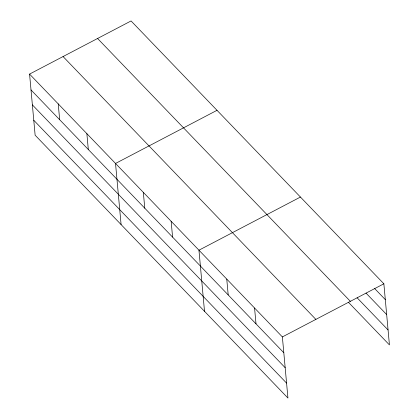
<?xml version="1.0" encoding="UTF-8"?>
<svg xmlns="http://www.w3.org/2000/svg" width="419" height="419" viewBox="0 0 419 419"><rect width="100%" height="100%" fill="white"/><g stroke="black" fill="none" stroke-linecap="round" stroke-linejoin="round"><path stroke-width="0.63" d="M29.571 74.09L282.375 336.928L287.937 398.05L35.133 135.211L29.571 74.09L131.063 20.95L383.867 283.789L389.429 344.91L348.613 302.471M217.016 110.312L115.524 163.457L121.091 224.579M300.439 197.05L198.952 250.195L204.514 311.312M282.375 336.928L383.867 283.789M374.544 288.434L385.307 299.627M366.033 293.117L386.669 314.569M357.119 297.789L388.067 329.963M97.569 38.485L350.373 301.324M63.065 56.555L315.868 319.393M31.011 89.928L283.82 352.767M32.373 104.87L285.177 367.709M33.777 120.269L286.58 383.107M254.569 308.017L256.009 323.856M226.758 279.106L228.203 294.945M171.141 221.279L172.586 237.117M143.335 192.368L144.775 208.206M86.874 133.666L88.315 149.504M58.225 103.881L59.666 119.719"/></g></svg>
